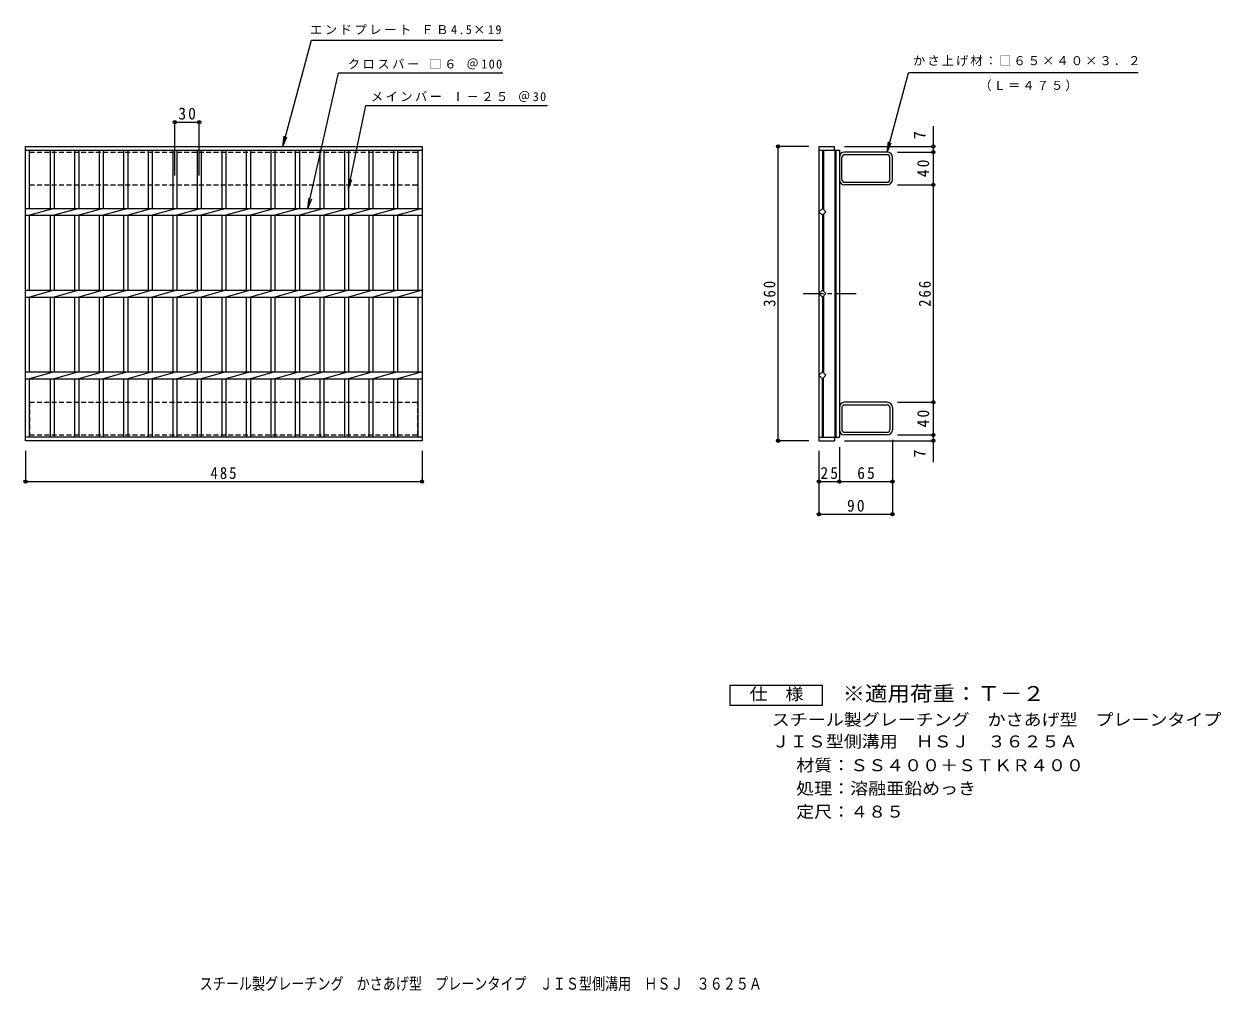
# Model space of a CAD drawing. Units: millimetres, scale not verified. Extents: x -679 to 785, y -684 to 499.
import ezdxf
from ezdxf.enums import TextEntityAlignment as Align

# ---------------------------------------------------------------- set-up
doc = ezdxf.new("R2010")
doc.units = ezdxf.units.MM
doc.header["$LTSCALE"] = 5
doc.header["$PDMODE"] = 32
doc.header["$PDSIZE"] = 4
doc.linetypes.add('CHAIN1', pattern=[8, 5, -1, 1, -1])
doc.linetypes.add('DASHED1', pattern=[1.8, 1.2, -0.6])
for name, color, linetype, lineweight in [('1-1_1-1ﾚｲﾔ', 2, 'Continuous', 9), ('1-2_1-2ﾚｲﾔ', 3, 'Continuous', 9), ('1-4_1-4ﾚｲﾔ', 7, 'Continuous', 9), ('F-4_F-4ﾚｲﾔ', 2, 'Continuous', 9)]:
    doc.layers.add(name, color=color, linetype=linetype, lineweight=lineweight)
doc.layers.add('F-5_F-5ﾚｲﾔ', color=3, linetype='Continuous')
doc.styles.add('ＭＳ ゴシック', font='')
doc.styles.get('ＭＳ ゴシック').set_extended_font_data('MS Gothic')

msp = doc.modelspace()

# ---------------------------------------------------------------- linework, layer by layer
at = {"layer": '1-1_1-1ﾚｲﾔ', "linetype": 'DASHED1'}
for p, q in [((-197.397, 341.763), (-197.397, 301.763)), ((-672.397, 301.763), (-197.397, 301.763)), ((-672.397, 35.763), (-197.397, 35.763)), ((-197.397, -4.237), (-197.397, 35.763))]:
    msp.add_line(p, q, dxfattribs=at)
at = {"layer": '1-1_1-1ﾚｲﾔ'}
for p, q in [((376.748, 338.563), (324.548, 338.563)), ((376.748, 341.763), (324.549, 341.763)), ((321.348, 308.163), (321.348, 335.363)), ((379.948, 308.163), (379.948, 335.363)), ((383.148, 308.163), (383.148, 335.363)), ((324.549, 304.963), (376.748, 304.963)), ((376.748, 301.763), (324.549, 301.763)), ((321.348, 29.363), (321.348, 2.163)), ((376.748, 35.763), (324.549, 35.763)), ((324.549, 32.563), (376.748, 32.563)), ((379.948, 29.363), (379.948, 2.163)), ((383.148, 29.363), (383.148, 2.163)), ((376.748, -1.037), (324.548, -1.037)), ((376.748, -4.237), (324.549, -4.237))]:
    msp.add_line(p, q, dxfattribs=at)
at = {"layer": '1-1_1-1ﾚｲﾔ', "linetype": 'DASHED1'}
for points in [[(-672.397, 301.763), (-672.397, 341.763), (-197.397, 341.763)], [(-672.397, 35.763), (-672.397, -4.237), (-197.397, -4.237)]]:
    msp.add_lwpolyline(points, dxfattribs=at)
at = {"layer": '1-1_1-1ﾚｲﾔ'}
for centre, radius, start, end in [((324.549, 335.363), 6.4, 90, 180), ((324.548, 335.363), 3.2, 90, 180), ((376.748, 335.363), 6.4, 0, 90), ((376.748, 335.363), 3.2, 0, 90), ((324.549, 308.163), 6.4, 180, 270), ((324.549, 308.163), 3.2, 180, 270), ((376.748, 308.163), 6.4, 270, 0), ((376.748, 308.163), 3.2, 270, 0), ((324.549, 29.363), 6.4, 90, 180), ((324.549, 29.363), 3.2, 90, 180), ((376.748, 29.363), 6.4, 0, 90), ((376.748, 29.363), 3.2, 0, 90), ((324.549, 2.163), 6.4, 180, 270), ((324.548, 2.163), 3.2, 180, 270), ((376.748, 2.163), 3.2, 270, 0), ((376.748, 2.163), 6.4, 270, 0)]:
    msp.add_arc(centre, radius, start, end, dxfattribs=at)
at = {"layer": '1-2_1-2ﾚｲﾔ'}
for p, q in [((-677.397, 348.763), (-192.397, 348.763)), ((-677.397, -11.237), (-677.397, 348.763)), ((-677.397, 344.263), (-192.397, 344.263)), ((-672.397, 273.003), (-672.397, 344.263)), ((-647.397, 344.263), (-647.397, 273.003)), ((-642.397, 344.263), (-642.397, 273.003)), ((-617.397, 344.263), (-617.397, 273.003)), ((-612.397, 344.263), (-612.397, 273.003)), ((-587.397, 344.263), (-587.397, 273.003)), ((-582.397, 344.263), (-582.397, 273.003)), ((-557.397, 344.263), (-557.397, 273.003)), ((-552.398, 344.263), (-552.398, 273.003)), ((-527.397, 344.263), (-527.397, 273.003)), ((-522.397, 344.263), (-522.397, 273.003)), ((-497.396, 344.263), (-497.396, 273.003)), ((-492.397, 344.263), (-492.397, 273.003)), ((-467.397, 344.263), (-467.397, 273.003)), ((-462.397, 344.263), (-462.397, 273.003)), ((-437.397, 344.263), (-437.397, 273.003)), ((-432.397, 344.263), (-432.397, 273.003)), ((-407.397, 344.263), (-407.397, 273.003)), ((-402.397, 344.263), (-402.397, 273.003)), ((-377.397, 344.263), (-377.397, 273.003)), ((-372.397, 344.263), (-372.397, 273.003)), ((-347.397, 344.263), (-347.397, 273.003)), ((-342.397, 344.263), (-342.397, 273.003)), ((-317.397, 344.263), (-317.397, 273.003)), ((-312.397, 344.263), (-312.397, 273.003)), ((-287.397, 344.263), (-287.397, 273.003)), ((-282.397, 344.263), (-282.397, 273.003)), ((-257.397, 344.263), (-257.397, 273.003)), ((-252.397, 344.263), (-252.397, 273.003)), ((-227.396, 344.263), (-227.396, 273.003)), ((-222.397, 344.263), (-222.397, 273.003)), ((-197.397, 344.263), (-197.397, 273.003)), ((-192.397, 348.763), (-192.397, -11.237)), ((293.149, 348.763), (312.149, 348.763)), ((293.149, 348.763), (293.149, -11.237)), ((293.149, 344.263), (318.148, 344.263)), ((297.649, 344.263), (297.649, 272.748)), ((298.649, 344.263), (298.649, 271.748)), ((312.149, 344.263), (312.149, 348.763)), ((312.649, 344.263), (312.649, -6.737)), ((313.649, 344.263), (313.649, -6.737)), ((318.148, 344.263), (318.148, -6.737)), ((-672.397, 273.003), (-677.397, 272.003)), ((-677.397, 273.003), (-192.397, 273.003)), ((-677.397, 264.523), (-192.397, 264.523)), ((-642.397, 273.003), (-672.397, 264.523)), ((-672.397, 173.003), (-672.397, 264.523)), ((-647.397, 264.523), (-647.397, 173.003)), ((-612.397, 273.003), (-642.397, 264.523)), ((-642.397, 264.523), (-642.397, 173.003)), ((-617.397, 264.523), (-617.397, 173.003)), ((-582.397, 273.003), (-612.397, 264.523)), ((-612.397, 264.523), (-612.397, 173.003)), ((-587.397, 264.523), (-587.397, 173.003)), ((-552.398, 273.003), (-582.397, 264.523)), ((-582.397, 264.523), (-582.397, 173.003)), ((-557.397, 264.523), (-557.397, 173.003)), ((-522.397, 273.003), (-552.398, 264.523)), ((-552.398, 264.523), (-552.398, 173.003)), ((-527.397, 264.523), (-527.397, 173.003)), ((-492.397, 273.003), (-522.397, 264.523)), ((-522.397, 264.523), (-522.397, 173.003)), ((-497.396, 264.523), (-497.396, 173.003)), ((-462.397, 273.003), (-492.397, 264.523)), ((-492.397, 264.523), (-492.397, 173.003)), ((-467.397, 264.523), (-467.397, 173.003)), ((-432.397, 273.003), (-462.397, 264.523)), ((-462.397, 264.523), (-462.397, 173.003)), ((-437.397, 264.523), (-437.397, 173.003)), ((-402.397, 273.003), (-432.397, 264.523)), ((-432.397, 264.523), (-432.397, 173.003)), ((-407.397, 264.523), (-407.397, 173.003)), ((-372.397, 273.003), (-402.397, 264.523)), ((-402.397, 264.523), (-402.397, 173.003)), ((-377.397, 264.523), (-377.397, 173.003)), ((-342.397, 273.003), (-372.397, 264.523)), ((-372.397, 264.523), (-372.397, 173.003)), ((-347.397, 264.523), (-347.397, 173.003)), ((-312.397, 273.003), (-342.397, 264.523)), ((-342.397, 264.523), (-342.397, 173.003)), ((-317.397, 264.523), (-317.397, 173.003)), ((-282.397, 273.003), (-312.397, 264.523)), ((-312.397, 264.523), (-312.397, 173.003)), ((-287.397, 264.523), (-287.397, 173.003)), ((-252.397, 273.003), (-282.397, 264.523)), ((-282.397, 264.523), (-282.397, 173.003)), ((-257.397, 264.523), (-257.397, 173.003)), ((-222.397, 273.003), (-252.397, 264.523)), ((-252.397, 264.523), (-252.397, 173.003)), ((-227.396, 264.523), (-227.396, 173.003)), ((-222.397, 264.523), (-222.397, 173.003)), ((-192.396, 273.003), (-222.396, 264.523)), ((-197.397, 264.523), (-197.397, 173.003)), ((297.649, 264.778), (297.649, 172.748)), ((298.649, 265.778), (298.649, 171.748)), ((-672.397, 173.003), (-677.397, 172.003)), ((-677.397, 173.003), (-192.397, 173.003)), ((-677.397, 164.523), (-192.397, 164.523)), ((-642.397, 173.003), (-672.397, 164.523)), ((-672.397, 73.003), (-672.397, 164.523)), ((-647.397, 164.523), (-647.397, 73.003)), ((-612.397, 173.003), (-642.397, 164.523)), ((-642.397, 164.523), (-642.397, 73.003)), ((-617.397, 164.523), (-617.397, 73.003)), ((-582.397, 173.003), (-612.397, 164.523)), ((-612.397, 164.523), (-612.397, 73.003)), ((-587.397, 164.523), (-587.397, 73.003)), ((-552.398, 173.003), (-582.397, 164.523)), ((-582.397, 164.523), (-582.397, 73.003)), ((-557.397, 164.523), (-557.397, 73.003)), ((-522.397, 173.003), (-552.398, 164.523)), ((-552.398, 164.523), (-552.398, 73.003)), ((-527.397, 164.523), (-527.397, 73.003)), ((-492.397, 173.003), (-522.397, 164.523)), ((-522.397, 164.523), (-522.397, 73.003)), ((-497.396, 164.523), (-497.396, 73.003)), ((-462.397, 173.003), (-492.397, 164.523)), ((-492.397, 164.523), (-492.397, 73.003)), ((-467.397, 164.523), (-467.397, 73.003)), ((-432.397, 173.003), (-462.397, 164.523)), ((-462.397, 164.523), (-462.397, 73.003)), ((-437.397, 164.523), (-437.397, 73.003)), ((-402.397, 173.003), (-432.397, 164.523)), ((-432.397, 164.523), (-432.397, 73.003)), ((-407.397, 164.523), (-407.397, 73.003)), ((-372.397, 173.003), (-402.397, 164.523)), ((-402.397, 164.523), (-402.397, 73.003)), ((-377.397, 164.523), (-377.397, 73.003)), ((-342.397, 173.003), (-372.397, 164.523)), ((-372.397, 164.523), (-372.397, 73.003)), ((-347.397, 164.523), (-347.397, 73.003)), ((-317.397, 164.523), (-317.397, 73.003)), ((-287.397, 164.523), (-287.397, 73.003)), ((-257.397, 164.523), (-257.397, 73.003)), ((-227.396, 164.523), (-227.396, 73.003)), ((-222.397, 164.523), (-222.397, 73.003)), ((-192.396, 173.003), (-222.396, 164.523)), ((-197.397, 164.523), (-197.397, 73.003)), ((297.649, 164.778), (297.649, 72.748)), ((298.649, 165.778), (298.649, 71.748)), ((-672.397, 73.003), (-677.397, 72.003)), ((-677.397, 73.003), (-192.397, 73.003)), ((-677.397, 64.523), (-192.397, 64.523)), ((-642.397, 73.003), (-672.397, 64.523)), ((-672.397, -6.737), (-672.397, 64.523)), ((-647.397, 64.523), (-647.397, -6.737)), ((-612.397, 73.003), (-642.397, 64.523)), ((-642.397, 64.523), (-642.397, -6.737)), ((-617.397, 64.523), (-617.397, -6.737)), ((-582.397, 73.003), (-612.397, 64.523)), ((-612.397, 64.523), (-612.397, -6.737)), ((-587.397, 64.523), (-587.397, -6.737)), ((-552.398, 73.003), (-582.397, 64.523)), ((-582.397, 64.523), (-582.397, -6.737)), ((-557.397, 64.523), (-557.397, -6.737)), ((-522.397, 73.003), (-552.398, 64.523)), ((-552.398, 64.523), (-552.398, -6.737)), ((-527.397, 64.523), (-527.397, -6.737)), ((-492.397, 73.003), (-522.397, 64.523)), ((-522.397, 64.523), (-522.397, -6.737)), ((-497.396, 64.523), (-497.396, -6.737)), ((-462.397, 73.003), (-492.397, 64.523)), ((-492.397, 64.523), (-492.397, -6.737)), ((-467.397, 64.523), (-467.397, -6.737)), ((-432.397, 73.003), (-462.397, 64.523)), ((-462.397, 64.523), (-462.397, -6.737)), ((-437.397, 64.523), (-437.397, -6.737)), ((-402.397, 73.003), (-432.397, 64.523)), ((-432.397, 64.523), (-432.397, -6.737)), ((-407.397, 64.523), (-407.397, -6.737)), ((-372.397, 73.003), (-402.397, 64.523)), ((-402.397, 64.523), (-402.397, -6.737)), ((-377.397, 64.523), (-377.397, -6.737)), ((-342.397, 73.003), (-372.397, 64.523)), ((-372.397, 64.523), (-372.397, -6.737)), ((-347.397, 64.523), (-347.397, -6.737)), ((-312.397, 73.003), (-342.397, 64.523)), ((-342.397, 64.523), (-342.397, -6.737)), ((-317.397, 64.523), (-317.397, -6.737)), ((-282.397, 73.003), (-312.397, 64.523)), ((-312.397, 64.523), (-312.397, -6.737)), ((-287.397, 64.523), (-287.397, -6.737)), ((-252.397, 73.003), (-282.397, 64.523)), ((-282.397, 64.523), (-282.397, -6.737)), ((-257.397, 64.523), (-257.397, -6.737)), ((-222.397, 73.003), (-252.397, 64.523)), ((-252.397, 64.523), (-252.397, -6.737)), ((-227.396, 64.523), (-227.396, -6.737)), ((-222.397, 64.523), (-222.397, -6.737)), ((-192.396, 73.003), (-222.396, 64.523)), ((-197.397, 64.523), (-197.397, -6.737)), ((297.649, -6.737), (297.649, 64.778)), ((298.649, -6.737), (298.649, 65.778)), ((-192.397, -6.737), (-677.397, -6.737)), ((-192.397, -11.237), (-677.397, -11.237)), ((293.149, -6.737), (318.148, -6.737)), ((293.149, -11.237), (312.149, -11.237)), ((312.149, -6.737), (312.149, -11.237))]:
    msp.add_line(p, q, dxfattribs=at)
at = {"layer": '1-2_1-2ﾚｲﾔ', "color": 7}
for q in [(-281.465, 309.149), (-278.27, 308.483)]:
    msp.add_line((-282.397, 296.683), q, dxfattribs=at)
at = {"layer": '1-2_1-2ﾚｲﾔ', "linetype": 'CHAIN1'}
msp.add_line((273.828, 168.763), (340.946, 168.763), dxfattribs=at)
at = {"layer": '1-2_1-2ﾚｲﾔ'}
for points in [[(301.634, 268.763), (297.391, 264.52), (293.149, 268.763), (297.391, 273.005)], [(301.634, 168.763), (297.391, 164.52), (293.149, 168.763), (297.391, 173.005)], [(301.634, 68.763), (297.391, 64.52), (293.149, 68.763), (297.391, 73.005)]]:
    msp.add_lwpolyline(points, close=True, dxfattribs=at)
for points in [[(-312.397, 173.003), (-342.397, 164.523), (-342.397, 73.003)], [(-282.397, 173.003), (-312.397, 164.523), (-312.397, 73.003)], [(-252.397, 173.003), (-282.397, 164.523), (-282.397, 73.003)], [(-222.397, 173.003), (-252.397, 164.523), (-252.397, 73.003)]]:
    msp.add_lwpolyline(points, dxfattribs=at)
at = {"layer": '1-4_1-4ﾚｲﾔ'}
for p, q in [((376.748, 341.763), (402.739, 438.763)), ((683.793, 438.763), (402.739, 438.763)), ((-282.397, 296.683), (-261.116, 398.763)), ((-261.116, 398.763), (-38.903, 398.763)), ((-494.897, 313.257), (-494.897, 379.887)), ((-494.897, 378.387), (-464.897, 378.387)), ((-464.897, 313.257), (-464.897, 379.887)), ((433.148, -37.441), (433.148, 373.68)), ((-362.504, 348.763), (-360.872, 361.156)), ((-362.504, 348.763), (-357.72, 360.311)), ((376.748, 341.763), (378.38, 354.156)), ((376.748, 341.763), (381.532, 353.311)), ((280.648, 348.763), (241.648, 348.763)), ((243.148, -11.237), (243.148, 348.763)), ((324.649, 348.763), (434.648, 348.763)), ((389.248, 341.763), (434.648, 341.763)), ((389.248, 301.763), (434.648, 301.763)), ((-332.096, 273.003), (-330.464, 285.396)), ((-332.096, 273.003), (-327.312, 284.551)), ((389.248, 35.763), (434.648, 35.763)), ((280.648, -11.237), (241.648, -11.237)), ((324.649, -11.237), (434.648, -11.237)), ((383.148, -10.337), (383.148, -102.737)), ((389.248, -4.237), (434.648, -4.237)), ((-677.397, -23.737), (-677.397, -62.737)), ((-192.397, -23.737), (-192.397, -62.737)), ((293.149, -23.737), (293.149, -102.737)), ((318.148, -19.237), (318.148, -62.737)), ((-677.397, -61.237), (-192.397, -61.237)), ((293.149, -61.237), (383.148, -61.237)), ((293.149, -101.237), (383.148, -101.237))]:
    msp.add_line(p, q, dxfattribs=at)
for points in [[(-362.504, 348.763), (-327.67, 478.763), (-93.437, 478.763)], [(-332.096, 273.003), (-294.379, 438.763), (-93.437, 438.763)]]:
    msp.add_lwpolyline(points, dxfattribs=at)
for p in [(-494.897, 378.387), (-464.897, 378.387), (243.148, 348.763), (433.148, 348.763), (433.148, 341.763), (433.148, 301.763), (433.148, 35.763), (243.148, -11.237), (433.148, -4.237), (433.148, -11.237), (-677.397, -61.237), (-192.397, -61.237), (293.149, -61.237), (318.148, -61.237), (383.148, -61.237), (293.149, -101.237), (383.148, -101.237)]:
    msp.add_point(p, dxfattribs=at)
at = {"layer": 'F-4_F-4ﾚｲﾔ'}
msp.add_lwpolyline([(184.536, -335.188), (184.536, -310.188), (297.036, -310.188), (297.036, -335.188)], close=True, dxfattribs=at)

# ---------------------------------------------------------------- texts
at = {"layer": '1-4_1-4ﾚｲﾔ', "color": 2, "style": 'ＭＳ ゴシック'}
for p in [(428.148, 357.489), (428.148, -31.988)]:
    msp.add_text('7', height=14.66, rotation=90, dxfattribs=at).set_placement(p, align=Align.BOTTOM_LEFT)
at = {"layer": '1-4_1-4ﾚｲﾔ', "char_height": 11, "attachment_point": 7, "style": 'ＭＳ ゴシック'}
for s, insert in [('\\T1.21;エンドプレート\\~ＦＢ4.5×19', (-329.402, 485.441)), ('\\T1.21;クロスバー\\~□６\\~＠100', (-283.258, 443.038)), ('\\T1.17;かさ上げ材：□６５×４０×３．２', (408.238, 446.966)), ('\\T1.17;（Ｌ＝４７５）', (489.367, 416.488)), ('\\T1.2;メインバー\\~Ⅰ－２５\\~＠30', (-254.942, 403.184))]:
    msp.add_mtext(s, dxfattribs=dict(at, insert=insert))
at = {"layer": '1-4_1-4ﾚｲﾔ', "color": 2, "char_height": 14.66, "attachment_point": 7, "style": 'ＭＳ ゴシック'}
for s, insert in [('\\T1.27;\\W0.95;30', (-490.522, 381.387)), ('\\T1.27;\\W0.9;485', (-451.147, -58.237)), ('\\T1.27;\\W0.95;25', (295.023, -58.237)), ('\\T1.27;\\W0.95;65', (340.023, -58.237)), ('\\T1.27;\\W0.95;90', (327.523, -98.237))]:
    msp.add_mtext(s, dxfattribs=dict(at, insert=insert))
at = {"layer": '1-4_1-4ﾚｲﾔ', "color": 2, "char_height": 14.66, "attachment_point": 7, "rotation": 90, "style": 'ＭＳ ゴシック'}
for s, insert in [('\\T1.27;\\W0.95;40', (428.148, 311.138)), ('\\T1.27;\\W0.9;360', (240.149, 152.513)), ('\\T1.27;\\W0.9;266', (430.148, 152.513)), ('\\T1.27;\\W0.95;40', (428.148, 5.138))]:
    msp.add_mtext(s, dxfattribs=dict(at, insert=insert))
at = {"layer": 'F-4_F-4ﾚｲﾔ', "style": 'ＭＳ ゴシック', "width": 1.1}
for s, p in [('仕\u3000様', (208.286, -332.688)), ('スチール製グレーチング\u3000かさあげ型\u3000プレーンタイプ', (235.581, -364.148)), ('ＪＩＳ型側溝用\u3000ＨＳＪ\u3000３６２５Ａ', (235.581, -390.806)), ('材質：ＳＳ４００＋ＳＴＫＲ４００', (265.437, -419.92)), ('処理：溶融亜鉛めっき', (265.437, -448.307)), ('定尺：４８５', (265.437, -476.654))]:
    msp.add_text(s, height=14.66, dxfattribs=at).set_placement(p, align=Align.BOTTOM_LEFT)
at = {"layer": 'F-5_F-5ﾚｲﾔ', "style": 'ＭＳ ゴシック', "width": 1.1}
msp.add_text('※適用荷重：Ｔ－２', height=18.33, dxfattribs=at).set_placement((322.036, -335.188), align=Align.BOTTOM_LEFT)
at = {"layer": 'F-5_F-5ﾚｲﾔ', "color": 2, "style": 'ＭＳ ゴシック', "width": 0.8}
msp.add_text('スチール製グレーチング\u3000かさあげ型\u3000プレーンタイプ\u3000ＪＩＳ型側溝用\u3000ＨＳＪ\u3000３６２５Ａ', height=14.66, dxfattribs=at).set_placement((-464.379, -687.109), align=Align.BOTTOM_LEFT)

doc.saveas('drawing.dxf')
